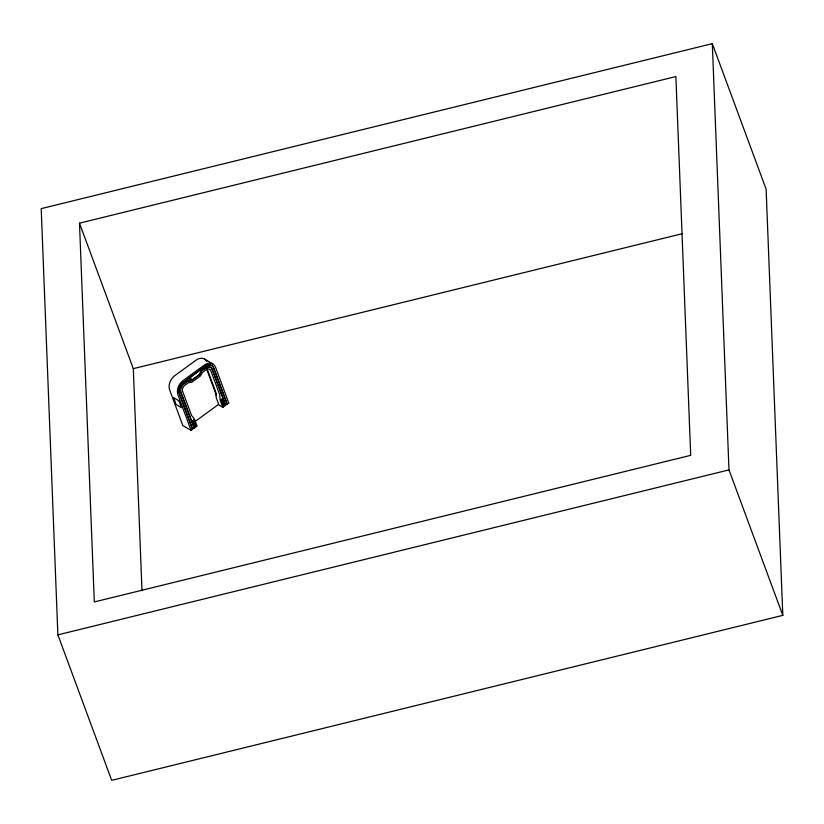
<?xml version="1.0" encoding="UTF-8"?>
<svg xmlns="http://www.w3.org/2000/svg" width="824" height="824" viewBox="0 0 824 824"><rect width="100%" height="100%" fill="white"/><g stroke="black" fill="none" stroke-linecap="round" stroke-linejoin="round"><path stroke-width="1.24" d="M179.107 387.867L179.807 386.106A8.446 6.139 -59.4 0 1 181.743 383.345L204.568 366.505A8.446 6.139 -59.4 0 1 209.059 364.774L210.728 365.053A8.446 6.139 -59.4 0 1 213.591 368.019L227.197 404.151L228.763 403.008L215.579 367.339A10.877 7.91 -59.4 0 0 204.29 365.114L183.113 380.554A10.877 7.91 -59.4 0 0 177.922 394.789L191.117 430.458L192.692 429.314L179.395 393.367A8.446 6.139 -59.4 0 1 179.313 388.372L180.106 386.291A8.446 6.139 -59.4 0 1 182.053 383.531L204.877 366.68A8.446 6.139 -59.4 0 1 209.358 364.96L211.037 365.238A8.446 6.139 -59.4 0 1 213.9 368.204L227.197 404.151M222.81 407.355L220.101 400.042L219.781 394.861L210.872 370.769A4.656 3.389 -59.4 0 0 206.031 369.822L202.508 372.397L200.428 375.94L191.642 382.346L188.387 382.686L184.854 385.261A4.656 3.389 -59.4 0 0 182.629 391.359L191.539 415.451L194.371 418.798L197.08 426.111L194.258 428.171L180.652 392.039A6.376 4.635 -59.4 0 1 183.968 383.51L187.604 380.863L191.065 380.544L199.264 374.57L201.293 370.872L205.145 368.071A6.376 4.635 -59.4 0 1 212.025 369.162L225.632 405.295L222.81 407.355L218.947 405.068L216.249 397.755L215.919 392.574L207.009 368.493M194.258 428.171L180.961 392.224A6.376 4.635 -59.4 0 1 184.277 383.696L187.913 381.038L191.374 380.729L199.573 374.745L201.602 371.058L205.454 368.246A6.376 4.635 -59.4 0 1 212.335 369.348L225.632 405.295M195.267 421.363L218.463 404.45M179.004 388.197A8.446 6.139 -59.4 0 0 179.086 393.182L192.383 429.129L193.949 427.986M225.323 405.109L226.888 403.966M712.307 43.651L41.2 208.637L57.886 634.861L111.693 780.349L782.8 615.363L766.114 189.139L712.307 43.651L728.983 469.886L782.8 615.363M79.485 223.18L675.876 76.56L690.697 455.342L94.307 601.953L79.485 223.18L133.303 368.658L141.996 590.787M133.303 368.658L682.282 233.707M57.886 634.861L728.983 469.886M193.733 420.209L192.744 421.105L194.814 426.255L195.515 425.318L193.609 420.178M222.192 399.177L220.987 399.939L223.572 405.542L224.077 404.481L222.078 399.146L221.244 400.227M223.129 405.532L224.334 404.769L221.975 399.043M204.651 359.12L212.953 364.033M191.117 430.458L182.825 425.544L169.631 389.876A10.877 7.91 -59.4 0 1 174.822 375.641L195.999 360.201A10.877 7.91 -59.4 0 1 206.814 361.406M206.721 369.265L216.393 395.396M189.788 378.958C191.22 381.749 191.765 375.682 189.788 378.958M192.528 420.796C192.888 421.62 193.99 428.47 195.731 425.627C195.37 424.803 194.268 417.953 192.528 420.796M178.932 400.804L173.586 397.642L176.12 404.481L181.465 407.653L178.932 400.804"/></g></svg>
